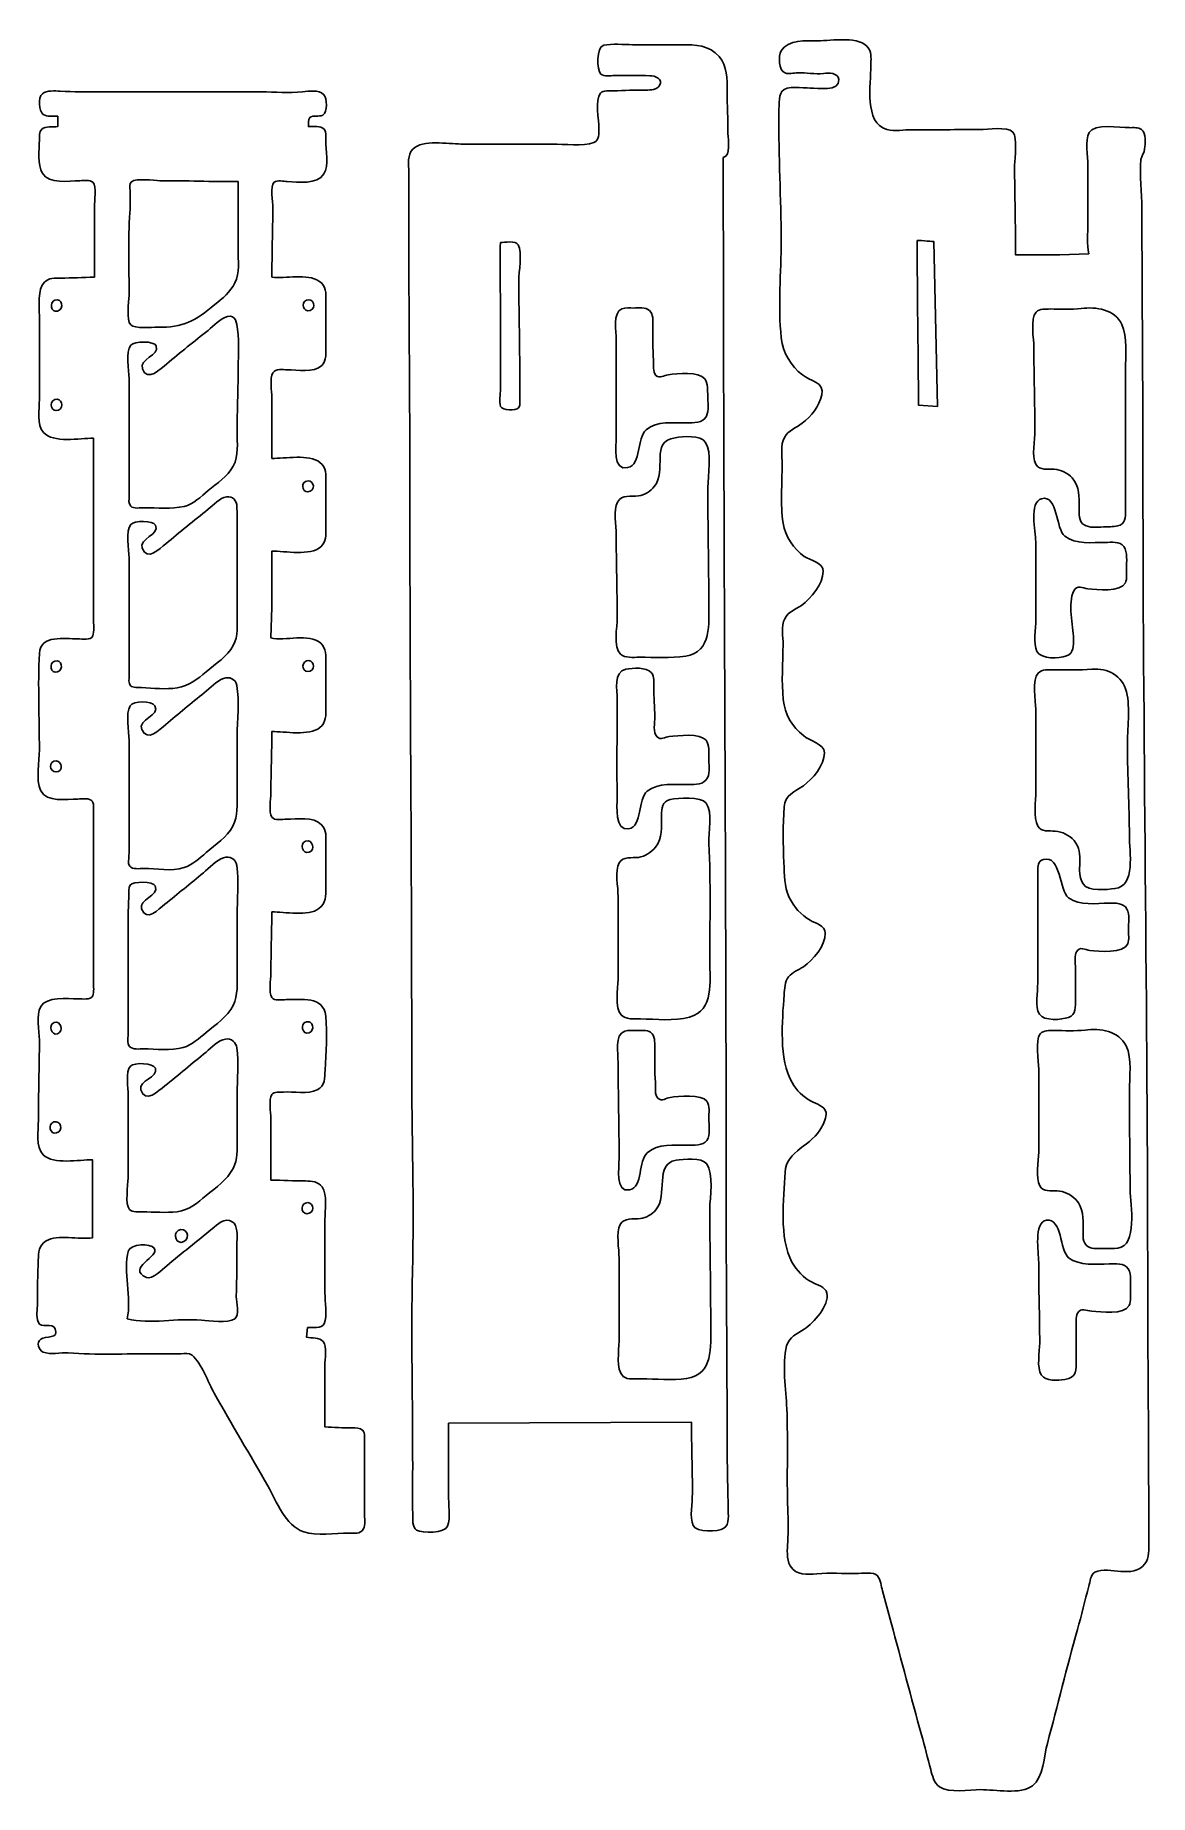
# Model space of a CAD drawing. Extents: x 11 to 418, y 8 to 652.
import ezdxf

# ---------------------------------------------------------------- set-up
doc = ezdxf.new("R2010")
doc.units = 0
doc.header["$MEASUREMENT"] = 0
doc.layers.add('LAYER_1', color=160, linetype='Continuous')

msp = doc.modelspace()

# ---------------------------------------------------------------- linework, layer by layer
at = {"layer": 'LAYER_1', "color": 7}
for points, knots in [([(396.17, 571.5), (396.17, 571.5), (385.59, 571.15), (385.59, 571.15), (385.59, 571.15), (369.36, 571.15), (369.36, 571.15), (369.36, 582.08), (369.01, 592.96), (369.01, 603.96), (369.01, 606.72), (370.24, 613.95), (368.36, 616.07), (366.42, 618.24), (358.95, 617.01), (356.31, 617.01), (348.07, 617.01), (339.78, 616.89), (331.55, 616.95), (328.44, 616.95), (325.44, 616.24), (322.32, 617.07), (313.85, 619.36), (316.44, 633.71), (316.44, 640.29), (316.44, 642.29), (316.79, 644.82), (315.68, 646.58), (312.74, 651.52), (301.92, 649.46), (297.04, 649.46), (292.86, 649.46), (286.1, 650.05), (283.69, 645.82), (282.57, 643.82), (282.57, 638.7), (285.04, 637.7), (286.4, 637.18), (288.16, 637.76), (289.63, 637.76), (292.81, 637.82), (295.92, 637.18), (299.16, 637.53), (300.98, 637.76), (304.45, 637.88), (304.68, 635.29), (305.15, 630.77), (296.86, 632.18), (294.22, 632.18), (291.57, 632.18), (285.69, 633.24), (283.87, 630.94), (282.63, 629.41), (282.87, 624.53), (282.81, 622.65), (282.63, 607.31), (283.63, 591.78), (283.63, 576.44), (283.63, 564.74), (282.4, 552.39), (283.69, 540.81), (284.22, 535.46), (287.16, 530.46), (291.39, 527.29), (294.1, 525.11), (299.68, 524.52), (298.51, 519.99), (297.45, 515.76), (294.75, 512.17), (291.34, 509.59), (289.16, 507.88), (286.22, 507), (284.81, 504.41), (283.28, 501.65), (283.99, 497.65), (283.99, 494.59), (283.99, 487.42), (283.28, 480.13), (284.34, 473.07), (285.1, 468.25), (288.1, 463.67), (292.1, 460.9), (294.16, 459.43), (299.16, 458.61), (299.04, 455.44), (298.86, 450.67), (294.63, 445.56), (291.04, 442.97), (288.87, 441.44), (286.16, 440.68), (284.93, 438.09), (283.57, 435.5), (284.34, 431.45), (284.34, 428.62), (284.28, 421.86), (283.69, 415.22), (284.4, 408.52), (284.87, 403.34), (287.69, 398.52), (291.75, 395.35), (293.92, 393.58), (299.39, 392.35), (299.45, 389.11), (299.45, 384.53), (295.16, 379.47), (291.75, 377), (288.75, 374.83), (284.93, 373.65), (284.69, 369.36), (284.28, 362.54), (284.34, 355.54), (284.63, 348.9), (284.87, 344.37), (284.63, 340.37), (286.57, 336.2), (288.22, 332.73), (290.92, 329.79), (294.22, 327.85), (296.22, 326.67), (299.68, 326.03), (299.74, 323.14), (299.92, 318.5), (295.22, 313.27), (291.75, 310.86), (289.92, 309.62), (287.75, 308.92), (286.34, 307.15), (284.93, 305.39), (284.87, 302.74), (284.69, 300.57), (284.05, 290.98), (282.69, 276.99), (287.63, 268.46), (289.22, 265.64), (291.75, 263.17), (294.57, 261.64), (296.39, 260.59), (299.63, 260.06), (300.04, 257.47), (300.33, 255.88), (299.21, 253.59), (298.51, 252.24), (295.1, 245.47), (285.4, 243.53), (285.04, 235.66), (284.57, 225.9), (282.81, 211.55), (287.57, 202.85), (289.28, 199.73), (291.81, 197.14), (294.92, 195.44), (296.69, 194.44), (299.86, 193.85), (300.33, 191.5), (301.33, 186.85), (295.45, 180.62), (292.1, 178.33), (289.51, 176.57), (286.46, 175.45), (285.63, 172.16), (283.87, 165.28), (285.4, 156.22), (285.69, 149.22), (286.22, 137), (285.63, 124.71), (286.04, 112.48), (286.22, 108.54), (286.22, 104.48), (286.04, 100.54), (285.93, 97.72), (285.46, 94.25), (286.98, 91.72), (289.1, 88.02), (293.1, 88.61), (296.69, 88.84), (301.45, 89.19), (306.33, 88.9), (311.15, 88.9), (313.03, 88.9), (317.62, 89.72), (318.91, 88.08), (319.97, 86.67), (320.26, 84.2), (320.67, 82.55), (320.67, 82.55), (323.85, 70.91), (323.85, 70.91), (327.55, 57.21), (331.2, 43.57), (334.96, 29.99), (336.14, 25.75), (337.2, 21.46), (338.31, 17.29), (338.96, 14.93), (339.37, 12.41), (341.49, 10.94), (345.08, 8.47), (352.37, 9.88), (356.66, 9.88), (361.77, 9.88), (371.36, 8), (375.59, 11.29), (379.41, 14.17), (379.82, 22.4), (381, 26.81), (384.76, 40.63), (388.11, 54.62), (392, 68.44), (393.52, 73.67), (394.64, 79.02), (396.17, 84.31), (396.58, 85.78), (396.76, 88.66), (398.35, 89.37), (403.99, 91.9), (411.99, 86.67), (416.69, 92.49), (418.45, 94.72), (418.04, 97.84), (418.04, 100.54), (418.04, 100.54), (418.04, 118.89), (418.04, 118.89), (418.04, 143.4), (417.69, 167.98), (417.69, 192.62), (417.69, 294.51), (415.92, 396.52), (415.92, 498.47), (415.92, 528.28), (415.57, 558.15), (415.57, 588.08), (415.57, 593.96), (414.57, 600.19), (415.22, 606.01), (415.4, 607.48), (416.45, 608.48), (416.57, 609.95), (416.75, 611.83), (417.22, 615.71), (415.45, 617.01), (414.22, 617.95), (412.4, 617.65), (410.99, 617.71), (407.63, 617.71), (398.05, 619.3), (396.23, 615.89), (394.64, 613.01), (395.82, 607.13), (395.82, 603.96), (395.82, 603.96), (395.82, 582.79), (395.82, 582.79), (395.82, 579.08), (395.29, 575.03), (396.17, 571.5)], [0, 0, 0, 0, 1, 1, 1, 2, 2, 2, 3, 3, 3, 4, 4, 4, 5, 5, 5, 6, 6, 6, 7, 7, 7, 8, 8, 8, 9, 9, 9, 10, 10, 10, 11, 11, 11, 12, 12, 12, 13, 13, 13, 14, 14, 14, 15, 15, 15, 16, 16, 16, 17, 17, 17, 18, 18, 18, 19, 19, 19, 20, 20, 20, 21, 21, 21, 22, 22, 22, 23, 23, 23, 24, 24, 24, 25, 25, 25, 26, 26, 26, 27, 27, 27, 28, 28, 28, 29, 29, 29, 30, 30, 30, 31, 31, 31, 32, 32, 32, 33, 33, 33, 34, 34, 34, 35, 35, 35, 36, 36, 36, 37, 37, 37, 38, 38, 38, 39, 39, 39, 40, 40, 40, 41, 41, 41, 42, 42, 42, 43, 43, 43, 44, 44, 44, 45, 45, 45, 46, 46, 46, 47, 47, 47, 48, 48, 48, 49, 49, 49, 50, 50, 50, 51, 51, 51, 52, 52, 52, 53, 53, 53, 54, 54, 54, 55, 55, 55, 56, 56, 56, 57, 57, 57, 58, 58, 58, 59, 59, 59, 60, 60, 60, 61, 61, 61, 62, 62, 62, 63, 63, 63, 64, 64, 64, 65, 65, 65, 66, 66, 66, 67, 67, 67, 68, 68, 68, 69, 69, 69, 70, 70, 70, 71, 71, 71, 72, 72, 72, 73, 73, 73, 74, 74, 74, 75, 75, 75, 76, 76, 76, 77, 77, 77, 78, 78, 78, 79, 79, 79, 80, 80, 80, 81, 81, 81, 82, 82, 82, 83, 83, 83, 84, 84, 84, 85, 85, 85, 85]), ([(161.92, 143.93), (161.92, 143.93), (250.82, 144.29), (250.82, 144.29), (250.88, 135.58), (251.18, 126.88), (251.18, 118.18), (251.18, 114.89), (250.12, 109.54), (251.41, 106.54), (252.53, 103.89), (260.64, 104.13), (262.7, 105.48), (264.88, 106.83), (264.23, 110.71), (264.23, 112.89), (264.17, 120.3), (263.88, 127.65), (263.88, 135.11), (263.88, 165.57), (263.52, 195.97), (263.52, 226.48), (263.52, 353.25), (262.47, 479.95), (262.47, 606.78), (265.35, 607.6), (264.23, 613.13), (264.17, 615.54), (264.17, 620.71), (263.88, 625.89), (263.88, 631.12), (263.88, 635.53), (264, 640.17), (260.94, 643.76), (257.35, 647.88), (252.24, 648.05), (247.3, 648.05), (247.3, 648.05), (229.31, 648.05), (229.31, 648.05), (226.01, 648.05), (221.84, 648.52), (218.72, 647.82), (216.14, 647.23), (215.96, 638.76), (217.72, 637.29), (218.9, 636.29), (221.19, 636.76), (222.6, 636.76), (226.9, 636.76), (231.3, 636.82), (235.66, 636.7), (237.36, 636.7), (240.65, 635.53), (239.18, 633.18), (238.12, 631.41), (236.01, 631.47), (234.24, 631.47), (230.19, 631.41), (226.19, 631.35), (222.25, 631.12), (220.78, 631.06), (218.55, 631.53), (217.55, 630.3), (215.55, 627.89), (216.96, 620.36), (216.96, 617.36), (216.9, 615.54), (217.19, 613.07), (215.14, 612.25), (211.37, 610.78), (204.14, 611.72), (200.02, 611.72), (200.02, 611.72), (166.51, 611.72), (166.51, 611.72), (161.81, 611.72), (152.46, 613.48), (148.93, 609.84), (146.81, 607.72), (147.46, 604.19), (147.46, 601.49), (147.46, 601.49), (147.46, 580.32), (147.46, 580.32), (147.46, 551.74), (147.81, 523.17), (147.81, 494.59), (147.81, 421.45), (148.52, 348.25), (148.52, 275.17), (148.52, 249.88), (149.46, 224.54), (148.81, 199.32), (148.28, 175.51), (148.87, 151.52), (148.87, 127.71), (148.87, 122), (148.75, 116.36), (148.87, 110.65), (148.93, 109.01), (148.64, 105.72), (150.28, 104.77), (152.4, 103.54), (160.63, 103.66), (161.63, 106.19), (162.87, 109.3), (161.92, 114.48), (161.92, 117.83), (161.92, 117.83), (161.92, 143.93), (161.92, 143.93)], [0, 0, 0, 0, 1, 1, 1, 2, 2, 2, 3, 3, 3, 4, 4, 4, 5, 5, 5, 6, 6, 6, 7, 7, 7, 8, 8, 8, 9, 9, 9, 10, 10, 10, 11, 11, 11, 12, 12, 12, 13, 13, 13, 14, 14, 14, 15, 15, 15, 16, 16, 16, 17, 17, 17, 18, 18, 18, 19, 19, 19, 20, 20, 20, 21, 21, 21, 22, 22, 22, 23, 23, 23, 24, 24, 24, 25, 25, 25, 26, 26, 26, 27, 27, 27, 28, 28, 28, 29, 29, 29, 30, 30, 30, 31, 31, 31, 32, 32, 32, 33, 33, 33, 34, 34, 34, 35, 35, 35, 36, 36, 36, 37, 37, 37, 37]), ([(19.05, 621.95), (19.05, 621.95), (19.05, 618.07), (19.05, 618.07), (17.46, 618.01), (14.4, 618.18), (13.23, 617.13), (12.17, 616.19), (12.35, 614.36), (12.35, 613.13), (12.29, 609.78), (11.58, 604.01), (13.41, 601.13), (15.99, 596.84), (22.93, 598.31), (27.16, 598.31), (28.46, 598.31), (30.87, 598.72), (31.87, 597.72), (33.4, 596.19), (32.46, 590.79), (32.46, 588.79), (32.46, 588.79), (32.46, 563.03), (32.46, 563.03), (28.28, 562.97), (24.22, 562.68), (20.11, 562.68), (17.93, 562.68), (15.82, 562.8), (14.17, 561.15), (11.64, 558.68), (12.35, 552.21), (12.35, 548.92), (12.35, 548.92), (12.35, 518.23), (12.35, 518.23), (12.35, 514.64), (11.23, 509.06), (13.82, 506.24), (17.46, 502.24), (27.1, 504.12), (32.1, 504.12), (32.1, 504.12), (32.1, 452.97), (32.1, 452.97), (32.1, 452.97), (32.1, 438.15), (32.1, 438.15), (32.1, 436.33), (32.57, 433.5), (31.87, 431.8), (31.1, 430.1), (27.93, 430.74), (26.46, 430.74), (21.7, 430.74), (12.7, 432.33), (12.35, 425.45), (11.76, 413.69), (12.35, 401.87), (12.35, 390.17), (12.35, 386.06), (11, 379.06), (12.76, 375.36), (15.05, 370.71), (22.22, 372.18), (26.46, 372.18), (27.87, 372.18), (30.81, 372.71), (31.69, 371.36), (32.51, 370.12), (32.1, 367.89), (32.1, 366.54), (32.1, 366.54), (32.1, 354.54), (32.1, 354.54), (32.1, 354.54), (32.1, 316.09), (32.1, 316.09), (32.1, 316.09), (32.1, 305.15), (32.1, 305.15), (32.1, 303.68), (32.46, 301.57), (31.87, 300.21), (31.1, 298.51), (27.93, 299.16), (26.46, 299.1), (22.7, 299.1), (14.93, 300.04), (12.88, 296.27), (11.05, 292.98), (12.35, 287.57), (12.35, 283.99), (12.35, 274.17), (11.99, 264.41), (11.99, 254.71), (11.99, 250.88), (10.82, 244.95), (13.76, 242.01), (17.46, 238.42), (26.93, 240.24), (31.75, 240.24), (31.75, 240.24), (31.75, 211.67), (31.75, 211.67), (26.99, 211.02), (18.87, 213.02), (14.82, 210.55), (12.05, 208.9), (12.05, 206.37), (11.94, 203.55), (11.7, 198.26), (11.64, 192.91), (11.64, 187.68), (11.64, 185.68), (11.11, 182.8), (11.88, 180.97), (12.99, 178.21), (17.05, 180.92), (18.11, 178.45), (19.76, 174.51), (14.4, 175.98), (12.88, 174.68), (11.23, 173.33), (11.88, 170.69), (13.76, 169.92), (16.35, 168.86), (20.11, 169.8), (22.87, 169.63), (33.28, 168.8), (43.86, 169.33), (54.33, 169.33), (54.33, 169.33), (64.21, 169.33), (64.21, 169.33), (65.44, 169.33), (67.15, 169.63), (68.2, 168.75), (71.73, 165.69), (74.02, 158.87), (76.32, 154.87), (82.79, 143.52), (89.37, 132.29), (95.84, 121), (99.13, 115.18), (102.19, 106.54), (109.01, 104.19), (113.71, 102.48), (120.53, 103.72), (125.59, 103.72), (127.35, 103.72), (129.82, 103.25), (130.82, 105.13), (131.7, 106.66), (131.23, 109.36), (131.23, 111.12), (131.23, 111.12), (131.23, 125.24), (131.23, 125.24), (131.23, 125.24), (131.23, 136.88), (131.23, 136.88), (131.23, 138.17), (131.59, 140.23), (130.65, 141.29), (129.7, 142.35), (127.94, 142.11), (126.65, 142.17), (123.3, 142.17), (120.06, 142.35), (116.77, 142.52), (116.77, 142.52), (116.77, 165.1), (116.77, 165.1), (116.77, 167.33), (117.59, 171.92), (116.12, 173.8), (114.83, 175.45), (111.89, 174.86), (110.07, 175.33), (110.07, 175.33), (110.42, 178.86), (110.42, 178.86), (112.07, 178.92), (115.65, 178.45), (116.48, 180.27), (117.77, 183.15), (116.77, 188.44), (116.77, 191.56), (116.77, 191.56), (116.77, 218.37), (116.77, 218.37), (116.77, 221.66), (117.83, 227.48), (115.77, 230.3), (114.3, 232.3), (111.95, 232.42), (109.71, 232.48), (105.42, 232.48), (101.19, 232.77), (97.01, 232.83), (97.01, 232.83), (97.01, 255.41), (97.01, 255.41), (97.01, 257.59), (96.13, 262.23), (97.37, 264.11), (98.19, 265.35), (100.31, 264.82), (101.6, 265), (105.13, 265.29), (110.71, 264.17), (113.89, 265.76), (117.06, 267.35), (116.59, 270.11), (116.83, 273.05), (117.24, 279.4), (117.65, 286.4), (117.06, 292.81), (116.36, 300.21), (107.95, 298.8), (102.66, 298.8), (101.19, 298.8), (98.25, 298.21), (97.37, 299.57), (96.13, 301.45), (97.01, 306.09), (97.01, 308.33), (97.01, 315.85), (97.31, 323.38), (97.37, 330.91), (101.95, 330.91), (110.83, 329.2), (114.59, 332.08), (117.18, 334.02), (117.12, 336.79), (117.12, 339.72), (117.12, 339.72), (117.12, 355.6), (117.12, 355.6), (117.12, 358.07), (117.47, 360.83), (115.53, 362.77), (112.48, 365.89), (106.6, 364.77), (102.66, 364.77), (101.25, 364.77), (98.25, 364.18), (97.37, 365.54), (96.19, 367.48), (96.95, 372.06), (97.01, 374.3), (97.01, 381.76), (97.37, 389.29), (97.37, 396.87), (102.07, 396.87), (111.01, 395.17), (114.95, 398.29), (117.3, 400.17), (117.12, 402.87), (117.12, 405.69), (117.12, 405.69), (117.12, 421.92), (117.12, 421.92), (117.12, 424.45), (117.36, 427.27), (115.24, 429.15), (110.95, 432.98), (102.19, 429.8), (97.01, 431.09), (97.01, 431.09), (97.37, 442.38), (97.37, 442.38), (97.37, 442.38), (97.37, 462.84), (97.37, 462.84), (102.07, 462.84), (111.54, 461.02), (115.24, 464.37), (117.3, 466.2), (117.12, 468.78), (117.12, 471.31), (117.12, 471.31), (117.12, 487.89), (117.12, 487.89), (117.12, 490.65), (117.42, 493.36), (114.95, 495.3), (110.95, 498.36), (102.13, 496.71), (97.37, 496.71), (97.37, 496.71), (97.37, 518.94), (97.37, 518.94), (97.37, 521.35), (96.48, 525.87), (97.78, 528.05), (98.72, 529.64), (101.36, 529.17), (103.01, 529.17), (106.6, 529.17), (112.77, 527.93), (115.59, 530.7), (117.53, 532.64), (117.12, 535.46), (117.12, 537.99), (117.12, 537.99), (117.12, 554.21), (117.12, 554.21), (117.12, 557.15), (117.42, 559.8), (114.59, 561.62), (110.48, 564.44), (102.19, 562.39), (97.37, 563.03), (97.37, 571.44), (97.72, 579.97), (97.72, 588.43), (97.72, 590.43), (96.72, 596.25), (98.25, 597.72), (99.31, 598.72), (101.72, 598.02), (103.01, 597.96), (106.95, 597.78), (113.95, 596.78), (116.36, 600.78), (118.3, 603.9), (117.12, 609.54), (117.12, 613.13), (117.12, 614.3), (117.42, 616.19), (116.53, 617.13), (115.24, 618.48), (112.42, 618.07), (110.77, 618.07), (110.77, 619.07), (110.54, 620.54), (111.3, 621.36), (112.48, 622.54), (114.59, 621.48), (116, 622.3), (117.77, 623.3), (117.65, 628.53), (116.3, 629.88), (114.48, 631.65), (110.89, 631.06), (108.6, 630.83), (103.66, 630.3), (98.42, 630.77), (93.49, 630.77), (93.49, 630.77), (34.57, 630.77), (34.57, 630.77), (29.69, 630.77), (24.81, 630.77), (19.99, 631.06), (18.05, 631.12), (15.05, 631.41), (13.46, 630.12), (11.82, 628.77), (12.05, 623.77), (13.76, 622.54), (15.17, 621.54), (17.4, 621.95), (19.05, 621.95)], [0, 0, 0, 0, 1, 1, 1, 2, 2, 2, 3, 3, 3, 4, 4, 4, 5, 5, 5, 6, 6, 6, 7, 7, 7, 8, 8, 8, 9, 9, 9, 10, 10, 10, 11, 11, 11, 12, 12, 12, 13, 13, 13, 14, 14, 14, 15, 15, 15, 16, 16, 16, 17, 17, 17, 18, 18, 18, 19, 19, 19, 20, 20, 20, 21, 21, 21, 22, 22, 22, 23, 23, 23, 24, 24, 24, 25, 25, 25, 26, 26, 26, 27, 27, 27, 28, 28, 28, 29, 29, 29, 30, 30, 30, 31, 31, 31, 32, 32, 32, 33, 33, 33, 34, 34, 34, 35, 35, 35, 36, 36, 36, 37, 37, 37, 38, 38, 38, 39, 39, 39, 40, 40, 40, 41, 41, 41, 42, 42, 42, 43, 43, 43, 44, 44, 44, 45, 45, 45, 46, 46, 46, 47, 47, 47, 48, 48, 48, 49, 49, 49, 50, 50, 50, 51, 51, 51, 52, 52, 52, 53, 53, 53, 54, 54, 54, 55, 55, 55, 56, 56, 56, 57, 57, 57, 58, 58, 58, 59, 59, 59, 60, 60, 60, 61, 61, 61, 62, 62, 62, 63, 63, 63, 64, 64, 64, 65, 65, 65, 66, 66, 66, 67, 67, 67, 68, 68, 68, 69, 69, 69, 70, 70, 70, 71, 71, 71, 72, 72, 72, 73, 73, 73, 74, 74, 74, 75, 75, 75, 76, 76, 76, 77, 77, 77, 78, 78, 78, 79, 79, 79, 80, 80, 80, 81, 81, 81, 82, 82, 82, 83, 83, 83, 84, 84, 84, 85, 85, 85, 86, 86, 86, 87, 87, 87, 88, 88, 88, 89, 89, 89, 90, 90, 90, 91, 91, 91, 92, 92, 92, 93, 93, 93, 94, 94, 94, 95, 95, 95, 96, 96, 96, 97, 97, 97, 98, 98, 98, 99, 99, 99, 100, 100, 100, 101, 101, 101, 102, 102, 102, 103, 103, 103, 104, 104, 104, 105, 105, 105, 106, 106, 106, 107, 107, 107, 108, 108, 108, 109, 109, 109, 110, 110, 110, 111, 111, 111, 112, 112, 112, 113, 113, 113, 114, 114, 114, 115, 115, 115, 116, 116, 116, 117, 117, 117, 118, 118, 118, 119, 119, 119, 120, 120, 120, 121, 121, 121, 122, 122, 122, 122]), ([(85.02, 597.96), (75.49, 597.96), (65.97, 598.31), (56.44, 598.31), (54.09, 598.31), (47.92, 599.37), (46.04, 597.9), (45.21, 597.25), (45.51, 595.67), (45.51, 594.78), (45.45, 592.08), (45.63, 589.32), (45.45, 586.67), (44.74, 576.56), (45.16, 566.38), (45.16, 556.33), (45.16, 553.92), (43.98, 547.39), (45.74, 545.63), (47.27, 544.1), (53.45, 544.75), (55.56, 544.69), (64.85, 544.57), (69.38, 547.04), (76.55, 552.98), (79.32, 555.33), (82.2, 557.57), (83.84, 560.92), (85.67, 564.62), (85.02, 569.21), (85.02, 573.26), (85.02, 573.26), (85.02, 597.96), (85.02, 597.96)], [0, 0, 0, 0, 1, 1, 1, 2, 2, 2, 3, 3, 3, 4, 4, 4, 5, 5, 5, 6, 6, 6, 7, 7, 7, 8, 8, 8, 9, 9, 9, 10, 10, 10, 11, 11, 11, 11]), ([(180.97, 575.73), (180.62, 567.8), (180.97, 559.98), (180.97, 552.1), (180.97, 552.1), (180.97, 535.87), (180.97, 535.87), (180.97, 535.87), (180.97, 522.11), (180.97, 522.11), (180.97, 520.17), (180.5, 517.64), (181.03, 515.76), (181.56, 514.17), (186.68, 514.11), (187.62, 515.29), (188.38, 516.17), (188.03, 518.17), (188.03, 519.29), (188.03, 519.29), (188.03, 529.17), (188.03, 529.17), (188.03, 539.99), (187.68, 550.75), (187.68, 561.62), (187.68, 565.03), (188.97, 571.79), (187.44, 574.91), (186.68, 576.44), (182.39, 575.73), (180.97, 575.73)], [0, 0, 0, 0, 1, 1, 1, 2, 2, 2, 3, 3, 3, 4, 4, 4, 5, 5, 5, 6, 6, 6, 7, 7, 7, 8, 8, 8, 9, 9, 9, 10, 10, 10, 10]), ([(333.37, 576.44), (333.37, 562.21), (333.9, 516.17), (333.9, 516.17), (333.9, 516.17), (340.78, 515.76), (340.78, 515.76), (340.78, 515.76), (339.49, 576.03), (339.49, 576.03), (339.49, 576.03), (334.96, 576.44), (333.37, 576.44)], [0, 0, 0, 0, 1, 1, 1, 2, 2, 2, 3, 3, 3, 4, 4, 4, 4]), ([(18.05, 554.63), (15.93, 553.8), (16.58, 549.92), (18.99, 550.63), (21.64, 551.39), (20.64, 555.62), (18.05, 554.63)], [0, 0, 0, 0, 1, 1, 1, 2, 2, 2, 2]), ([(110.07, 554.63), (107.66, 553.68), (108.95, 549.98), (111.42, 550.86), (113.89, 551.74), (112.54, 555.57), (110.07, 554.63)], [0, 0, 0, 0, 1, 1, 1, 2, 2, 2, 2]), ([(81.14, 548.63), (78.55, 547.98), (76.08, 545.22), (74.08, 543.57), (68.97, 539.57), (63.91, 535.46), (58.91, 531.34), (56.68, 529.52), (51.86, 524.46), (50.04, 529.52), (48.62, 533.22), (56.5, 534.22), (55.09, 537.87), (54.33, 539.81), (46.98, 539.63), (45.8, 538.16), (43.86, 535.69), (45.16, 528.99), (45.16, 525.99), (45.16, 525.99), (45.16, 492.48), (45.16, 492.48), (45.16, 492.48), (45.16, 482.95), (45.16, 482.95), (45.16, 481.84), (44.86, 480.19), (45.74, 479.31), (46.8, 478.19), (49.39, 478.72), (50.8, 478.72), (55.5, 478.72), (60.62, 478.13), (65.26, 479.19), (68.67, 479.95), (71.44, 482.78), (74.08, 484.95), (77.26, 487.6), (81.26, 490.07), (83.26, 493.89), (85.25, 497.77), (84.67, 502.3), (84.67, 506.59), (84.67, 513.64), (85.02, 520.64), (85.02, 527.76), (85.02, 533.05), (85.49, 538.69), (84.78, 543.98), (84.49, 546.1), (84.31, 549.45), (81.14, 548.63)], [0, 0, 0, 0, 1, 1, 1, 2, 2, 2, 3, 3, 3, 4, 4, 4, 5, 5, 5, 6, 6, 6, 7, 7, 7, 8, 8, 8, 9, 9, 9, 10, 10, 10, 11, 11, 11, 12, 12, 12, 13, 13, 13, 14, 14, 14, 15, 15, 15, 16, 16, 16, 17, 17, 17, 17]), ([(225.42, 551.45), (221.9, 550.1), (223.31, 543.1), (223.31, 540.1), (223.31, 540.1), (223.31, 504.47), (223.31, 504.47), (223.31, 501.47), (221.9, 492.07), (227.48, 493.36), (232.6, 494.54), (230.72, 504.18), (234.24, 507.18), (238.18, 510.53), (244.3, 509.7), (249.06, 509.76), (251.59, 509.76), (254.94, 509.59), (256.29, 512.23), (257.35, 514.23), (256.82, 517.35), (256.76, 519.64), (256.76, 521.46), (256.82, 524.29), (255.7, 525.87), (253.71, 528.58), (245.42, 527.7), (242.36, 527.34), (240.77, 527.11), (239.24, 525.82), (237.83, 527.11), (236.54, 528.4), (237.07, 530.99), (236.95, 532.69), (236.65, 536.93), (236.71, 541.1), (236.71, 545.39), (236.71, 547.22), (236.95, 549.45), (235.48, 550.8), (234.01, 552.16), (231.48, 551.74), (229.66, 551.74), (228.31, 551.74), (226.66, 551.92), (225.42, 551.45)], [0, 0, 0, 0, 1, 1, 1, 2, 2, 2, 3, 3, 3, 4, 4, 4, 5, 5, 5, 6, 6, 6, 7, 7, 7, 8, 8, 8, 9, 9, 9, 10, 10, 10, 11, 11, 11, 12, 12, 12, 13, 13, 13, 14, 14, 14, 15, 15, 15, 15]), ([(393.35, 551.57), (389.64, 551.1), (385.76, 551.39), (382.06, 551.39), (380.35, 551.33), (378.18, 551.57), (376.88, 550.22), (374.65, 547.86), (376.06, 540.34), (376.06, 537.28), (376.06, 527.11), (376.41, 517.05), (376.41, 506.94), (376.41, 503.65), (375.18, 497.48), (376.83, 494.59), (378.12, 492.24), (381.24, 492.95), (383.47, 492.77), (385.94, 492.6), (388.41, 491.48), (390.05, 489.6), (392.82, 486.42), (392.64, 482.66), (392.64, 478.72), (392.64, 476.54), (392.35, 473.78), (394.46, 472.43), (396.4, 471.25), (399.23, 471.6), (401.46, 471.66), (403.17, 471.66), (404.99, 471.72), (406.69, 472.08), (409.57, 472.66), (409.52, 475.25), (409.57, 477.66), (409.57, 477.66), (409.57, 494.24), (409.57, 494.24), (409.57, 494.24), (409.57, 529.17), (409.57, 529.17), (409.57, 533.99), (410.34, 541.28), (408.22, 545.75), (405.58, 551.27), (398.87, 552.27), (393.35, 551.57)], [0, 0, 0, 0, 1, 1, 1, 2, 2, 2, 3, 3, 3, 4, 4, 4, 5, 5, 5, 6, 6, 6, 7, 7, 7, 8, 8, 8, 9, 9, 9, 10, 10, 10, 11, 11, 11, 12, 12, 12, 13, 13, 13, 14, 14, 14, 15, 15, 15, 16, 16, 16, 16]), ([(17.99, 518.23), (15.52, 517.29), (16.82, 513.29), (19.34, 514.41), (21.64, 515.47), (20.4, 519.17), (17.99, 518.23)], [0, 0, 0, 0, 1, 1, 1, 2, 2, 2, 2]), ([(244.83, 504.3), (235.54, 503.06), (242.06, 492.24), (237.24, 486.48), (235.83, 484.72), (233.66, 483.25), (231.42, 483.01), (228.78, 482.66), (225.37, 483.6), (223.78, 480.78), (222.19, 477.84), (223.31, 472.13), (223.31, 468.84), (223.31, 458.67), (223.66, 448.56), (223.66, 438.5), (223.66, 435.15), (222.25, 427.74), (224.84, 425.21), (226.6, 423.57), (229.54, 424.04), (231.77, 424.04), (237.36, 424.04), (243.12, 423.63), (248.71, 424.45), (258.35, 425.92), (257.17, 436.56), (257.17, 443.79), (257.17, 457.91), (256.82, 472.02), (256.82, 486.13), (256.82, 490.36), (258.41, 499), (256, 502.59), (254.06, 505.47), (247.77, 504.71), (244.83, 504.3)], [0, 0, 0, 0, 1, 1, 1, 2, 2, 2, 3, 3, 3, 4, 4, 4, 5, 5, 5, 6, 6, 6, 7, 7, 7, 8, 8, 8, 9, 9, 9, 10, 10, 10, 11, 11, 11, 12, 12, 12, 12]), ([(109.71, 488.3), (107.54, 487.36), (109.01, 483.48), (111.42, 484.72), (113.83, 485.95), (112.18, 489.36), (109.71, 488.3)], [0, 0, 0, 0, 1, 1, 1, 2, 2, 2, 2]), ([(80.79, 482.72), (78.26, 482.31), (75.96, 479.6), (74.08, 478.13), (68.79, 474.02), (63.74, 469.72), (58.56, 465.55), (56.27, 463.73), (51.92, 458.96), (49.98, 463.9), (48.57, 467.55), (56.56, 468.72), (54.86, 472.31), (53.97, 474.13), (46.92, 474.07), (45.8, 472.6), (43.86, 470.19), (45.16, 463.31), (45.16, 460.37), (45.16, 460.37), (45.16, 426.86), (45.16, 426.86), (45.16, 426.86), (45.16, 417.34), (45.16, 417.34), (45.16, 416.22), (44.86, 414.51), (45.68, 413.63), (46.63, 412.69), (48.51, 413.1), (49.74, 412.99), (53.86, 412.63), (58.62, 412.22), (62.79, 412.81), (66.97, 413.46), (70.2, 416.1), (73.38, 418.75), (76.73, 421.57), (81.14, 424.27), (83.26, 428.27), (85.14, 431.86), (84.67, 435.97), (84.67, 439.91), (84.67, 439.91), (84.67, 460.73), (84.67, 460.73), (84.67, 466.78), (84.84, 472.96), (84.61, 479.07), (84.55, 481.19), (83.14, 483.07), (80.79, 482.72)], [0, 0, 0, 0, 1, 1, 1, 2, 2, 2, 3, 3, 3, 4, 4, 4, 5, 5, 5, 6, 6, 6, 7, 7, 7, 8, 8, 8, 9, 9, 9, 10, 10, 10, 11, 11, 11, 12, 12, 12, 13, 13, 13, 14, 14, 14, 15, 15, 15, 16, 16, 16, 17, 17, 17, 17]), ([(378.88, 482.01), (374.24, 480.84), (376.65, 469.84), (376.71, 466.37), (376.94, 456.85), (376.77, 447.26), (376.77, 437.8), (376.77, 434.62), (375.65, 428.92), (377.18, 426.16), (378.94, 423.1), (385.17, 423.63), (388, 424.51), (390.7, 425.33), (390.52, 428.45), (390.52, 430.74), (390.47, 435.62), (388.35, 443.79), (390.64, 448.32), (391.82, 450.67), (393.88, 449.26), (395.82, 449.09), (398.93, 448.79), (407.99, 447.73), (409.52, 451.2), (410.22, 452.73), (409.93, 454.85), (409.93, 456.49), (409.93, 458.85), (410.4, 462.49), (408.93, 464.49), (407.46, 466.49), (404.34, 466.02), (402.17, 466.02), (397.4, 466.02), (391.41, 465.2), (387.35, 468.31), (384.06, 470.9), (384.88, 483.6), (378.88, 482.01)], [0, 0, 0, 0, 1, 1, 1, 2, 2, 2, 3, 3, 3, 4, 4, 4, 5, 5, 5, 6, 6, 6, 7, 7, 7, 8, 8, 8, 9, 9, 9, 10, 10, 10, 11, 11, 11, 12, 12, 12, 13, 13, 13, 13]), ([(17.99, 422.63), (15.7, 421.98), (16.46, 417.75), (18.99, 418.63), (21.46, 419.51), (20.46, 423.39), (17.99, 422.63)], [0, 0, 0, 0, 1, 1, 1, 2, 2, 2, 2]), ([(110.07, 422.69), (107.6, 421.8), (108.89, 417.98), (111.42, 418.92), (113.77, 419.81), (112.42, 423.51), (110.07, 422.69)], [0, 0, 0, 0, 1, 1, 1, 2, 2, 2, 2]), ([(226.84, 419.63), (222.13, 418.63), (223.66, 412.1), (223.66, 408.52), (223.66, 396.64), (223.48, 384.7), (223.66, 372.89), (223.66, 369.59), (222.66, 360.42), (227.84, 361.3), (233.07, 362.19), (231.07, 372.18), (234.66, 375), (238.65, 378.24), (244.95, 377.41), (249.77, 377.47), (252.24, 377.47), (255.35, 377.3), (256.7, 379.94), (257.7, 381.94), (257.17, 385.12), (257.17, 387.35), (257.17, 389.29), (257.41, 391.94), (256.18, 393.64), (254.24, 396.35), (245.71, 395.35), (242.71, 395.05), (241.24, 394.88), (239.54, 393.64), (238.24, 394.88), (236.65, 396.4), (237.42, 400.17), (237.42, 402.17), (237.36, 405.81), (237.07, 409.4), (237.07, 413.1), (237.07, 414.81), (237.36, 416.92), (236.18, 418.34), (234.36, 420.51), (229.36, 420.16), (226.84, 419.63)], [0, 0, 0, 0, 1, 1, 1, 2, 2, 2, 3, 3, 3, 4, 4, 4, 5, 5, 5, 6, 6, 6, 7, 7, 7, 8, 8, 8, 9, 9, 9, 10, 10, 10, 11, 11, 11, 12, 12, 12, 13, 13, 13, 14, 14, 14, 14]), ([(397.23, 419.63), (392.64, 419.22), (388, 419.45), (383.47, 419.45), (381.53, 419.45), (379.06, 419.81), (377.59, 418.22), (375.36, 415.87), (376.71, 408.05), (376.77, 404.99), (376.83, 394.93), (376.77, 385), (376.77, 375), (376.77, 371.53), (375.83, 365.36), (377.53, 362.3), (378.77, 360.01), (381.65, 360.66), (383.82, 360.42), (386.53, 360.19), (388.94, 359.01), (390.76, 356.95), (394.99, 352.25), (391, 345.72), (394.05, 341.14), (395.93, 338.25), (402.64, 339.08), (405.69, 339.43), (413.4, 340.2), (410.99, 352.95), (410.99, 358.77), (410.99, 369.65), (410.28, 380.65), (410.28, 391.58), (410.22, 397.76), (411.4, 405.28), (409.93, 411.34), (408.46, 417.34), (403.11, 420.1), (397.23, 419.63)], [0, 0, 0, 0, 1, 1, 1, 2, 2, 2, 3, 3, 3, 4, 4, 4, 5, 5, 5, 6, 6, 6, 7, 7, 7, 8, 8, 8, 9, 9, 9, 10, 10, 10, 11, 11, 11, 12, 12, 12, 13, 13, 13, 13]), ([(79.73, 416.28), (77.14, 415.28), (74.79, 412.75), (72.67, 411.05), (67.91, 407.22), (63.21, 403.34), (58.56, 399.46), (56.21, 397.52), (51.98, 392.82), (49.8, 397.58), (48.1, 401.28), (56.8, 402.64), (54.62, 406.28), (53.5, 408.16), (46.63, 408.1), (45.51, 406.28), (43.86, 403.58), (45.16, 396.82), (45.16, 393.7), (45.16, 393.7), (45.16, 361.24), (45.16, 361.24), (45.16, 357.95), (45.21, 354.6), (45.1, 351.37), (45.1, 350.19), (44.57, 348.6), (45.39, 347.6), (46.45, 346.31), (48.92, 346.78), (50.45, 346.78), (55.09, 346.78), (60.74, 345.6), (65.26, 347.07), (68.32, 348.07), (70.91, 350.54), (73.38, 352.6), (76.79, 355.48), (81.02, 358.19), (83.14, 362.3), (85.02, 366.01), (84.67, 370.18), (84.67, 374.3), (84.67, 374.3), (84.67, 395.11), (84.67, 395.11), (84.67, 401.05), (85.61, 407.93), (84.55, 413.75), (84.14, 416.04), (81.79, 417.1), (79.73, 416.28)], [0, 0, 0, 0, 1, 1, 1, 2, 2, 2, 3, 3, 3, 4, 4, 4, 5, 5, 5, 6, 6, 6, 7, 7, 7, 8, 8, 8, 9, 9, 9, 10, 10, 10, 11, 11, 11, 12, 12, 12, 13, 13, 13, 14, 14, 14, 15, 15, 15, 16, 16, 16, 17, 17, 17, 17]), ([(17.64, 386), (15.11, 385), (16.82, 381.18), (19.29, 382.29), (21.52, 383.29), (19.93, 386.88), (17.64, 386)], [0, 0, 0, 0, 1, 1, 1, 2, 2, 2, 2]), ([(243.06, 371.95), (240.12, 371.24), (239.89, 368.71), (239.89, 366.18), (239.83, 362.07), (240.42, 357.89), (237.65, 354.54), (236.01, 352.54), (233.95, 351.19), (231.42, 350.84), (229.13, 350.54), (225.66, 351.31), (224.37, 348.84), (222.78, 345.96), (224.01, 339.78), (224.01, 336.55), (224.01, 336.55), (224.01, 306.21), (224.01, 306.21), (224.01, 302.86), (222.66, 295.8), (225.13, 293.22), (226.78, 291.51), (229.89, 291.75), (232.13, 291.75), (237.83, 291.69), (244.47, 290.87), (250.12, 292.39), (259.23, 294.86), (257.53, 305.68), (257.53, 312.91), (257.53, 327.2), (257.94, 341.67), (257.17, 355.95), (257, 359.83), (258.7, 367.42), (256.18, 370.65), (254.24, 373.24), (245.95, 372.65), (243.06, 371.95)], [0, 0, 0, 0, 1, 1, 1, 2, 2, 2, 3, 3, 3, 4, 4, 4, 5, 5, 5, 6, 6, 6, 7, 7, 7, 8, 8, 8, 9, 9, 9, 10, 10, 10, 11, 11, 11, 12, 12, 12, 13, 13, 13, 13]), ([(109.71, 356.72), (107.3, 355.84), (108.54, 351.9), (111.07, 352.72), (113.48, 353.54), (112.24, 357.6), (109.71, 356.72)], [0, 0, 0, 0, 1, 1, 1, 2, 2, 2, 2]), ([(79.73, 350.72), (77.02, 349.78), (74.44, 346.96), (72.32, 345.13), (67.62, 341.25), (62.91, 337.49), (58.21, 333.67), (56.03, 332.02), (51.51, 326.97), (49.74, 331.96), (48.51, 335.49), (56.21, 336.73), (54.74, 340.37), (54.03, 342.14), (46.51, 342.14), (45.51, 340.67), (44.8, 339.67), (45.16, 338.02), (45.1, 336.9), (44.98, 333.9), (44.8, 331.02), (44.8, 328.08), (44.8, 328.08), (44.8, 295.27), (44.8, 295.27), (44.8, 295.27), (44.8, 285.75), (44.8, 285.75), (44.8, 284.52), (44.45, 282.63), (45.33, 281.69), (46.51, 280.4), (48.92, 280.81), (50.45, 280.81), (54.97, 280.81), (60.44, 279.99), (64.91, 281.28), (68.26, 282.28), (70.67, 284.63), (73.38, 286.81), (76.85, 289.69), (81.08, 292.45), (83.2, 296.69), (85.08, 300.51), (84.67, 304.86), (84.67, 309.03), (84.67, 309.03), (84.67, 329.49), (84.67, 329.49), (84.67, 335.43), (85.37, 341.9), (84.55, 347.84), (84.25, 350.19), (81.96, 351.54), (79.73, 350.72)], [0, 0, 0, 0, 1, 1, 1, 2, 2, 2, 3, 3, 3, 4, 4, 4, 5, 5, 5, 6, 6, 6, 7, 7, 7, 8, 8, 8, 9, 9, 9, 10, 10, 10, 11, 11, 11, 12, 12, 12, 13, 13, 13, 14, 14, 14, 15, 15, 15, 16, 16, 16, 17, 17, 17, 18, 18, 18, 18]), ([(379.59, 350.07), (377.41, 349.49), (377.47, 347.55), (377.47, 345.72), (377.47, 345.72), (377.47, 334.43), (377.47, 334.43), (377.47, 334.43), (377.47, 304.8), (377.47, 304.8), (377.47, 301.86), (376.35, 295.98), (378.06, 293.51), (379.88, 290.87), (386.06, 291.39), (388.7, 292.28), (391.58, 293.16), (391.23, 296.39), (391.23, 298.8), (391.23, 298.8), (391.23, 311.15), (391.23, 311.15), (391.23, 312.68), (390.82, 314.97), (391.64, 316.32), (392.82, 318.44), (394.76, 316.97), (396.52, 316.79), (399.7, 316.44), (408.99, 315.5), (410.4, 319.26), (410.99, 320.79), (410.63, 322.91), (410.63, 324.56), (410.63, 326.73), (411.16, 329.91), (410.1, 331.9), (408.81, 334.32), (405.87, 334.08), (403.58, 334.08), (398.82, 334.08), (392.82, 333.02), (388.76, 336.02), (385.23, 338.67), (386, 351.84), (379.59, 350.07)], [0, 0, 0, 0, 1, 1, 1, 2, 2, 2, 3, 3, 3, 4, 4, 4, 5, 5, 5, 6, 6, 6, 7, 7, 7, 8, 8, 8, 9, 9, 9, 10, 10, 10, 11, 11, 11, 12, 12, 12, 13, 13, 13, 14, 14, 14, 15, 15, 15, 15]), ([(17.7, 290.4), (15.64, 289.57), (16.58, 285.46), (18.99, 286.34), (21.4, 287.22), (20.17, 291.34), (17.7, 290.4)], [0, 0, 0, 0, 1, 1, 1, 2, 2, 2, 2]), ([(110.07, 290.69), (107.42, 289.98), (108.42, 285.75), (111.07, 286.69), (113.24, 287.51), (112.48, 291.34), (110.07, 290.69)], [0, 0, 0, 0, 1, 1, 1, 2, 2, 2, 2]), ([(80.43, 284.4), (77.79, 284.05), (75.32, 281.22), (73.38, 279.64), (68.26, 275.58), (63.32, 271.29), (58.21, 267.23), (55.92, 265.47), (50.98, 260.53), (49.51, 265.88), (48.51, 269.29), (55.86, 270.23), (54.8, 273.7), (54.09, 275.75), (47.04, 275.87), (45.68, 274.52), (43.8, 272.7), (44.8, 266.29), (44.8, 263.88), (44.8, 263.88), (44.8, 233.54), (44.8, 233.54), (44.8, 231.01), (43.57, 223.9), (45.33, 222.07), (46.39, 220.96), (48.68, 221.19), (50.09, 221.19), (54.21, 221.13), (58.62, 220.78), (62.79, 221.25), (67.15, 221.72), (70.14, 224.48), (73.38, 227.19), (76.91, 230.19), (81.02, 232.83), (83.2, 237.07), (84.9, 240.36), (84.67, 244), (84.67, 247.65), (84.67, 247.65), (84.67, 264.23), (84.67, 264.23), (84.67, 269.7), (85.31, 275.7), (84.55, 281.16), (84.31, 283.22), (82.55, 284.69), (80.43, 284.4)], [0, 0, 0, 0, 1, 1, 1, 2, 2, 2, 3, 3, 3, 4, 4, 4, 5, 5, 5, 6, 6, 6, 7, 7, 7, 8, 8, 8, 9, 9, 9, 10, 10, 10, 11, 11, 11, 12, 12, 12, 13, 13, 13, 14, 14, 14, 15, 15, 15, 16, 16, 16, 16]), ([(226.48, 287.28), (222.54, 285.99), (224.01, 279.05), (224.01, 275.87), (224.01, 264.05), (224.37, 252.35), (224.37, 240.59), (224.37, 237.65), (222.84, 228.07), (228.19, 229.19), (233.13, 230.19), (231.3, 239.95), (234.66, 242.83), (238.54, 246.24), (244.65, 245.47), (249.41, 245.53), (251.47, 245.53), (255.18, 245.36), (256.47, 247.3), (257.82, 249.3), (257.17, 253.06), (257.17, 255.41), (257.17, 257.23), (257.65, 260.06), (256.47, 261.64), (254.59, 264.35), (245.95, 263.52), (243.06, 263.05), (241.54, 262.82), (240.01, 261.47), (238.6, 262.7), (237.18, 263.94), (237.77, 266.76), (237.65, 268.46), (237.24, 272.76), (237.42, 277.17), (237.42, 281.52), (237.36, 283.28), (237.54, 285.63), (235.89, 286.87), (234.54, 287.87), (232.3, 287.51), (230.72, 287.51), (229.31, 287.51), (227.78, 287.69), (226.48, 287.28)], [0, 0, 0, 0, 1, 1, 1, 2, 2, 2, 3, 3, 3, 4, 4, 4, 5, 5, 5, 6, 6, 6, 7, 7, 7, 8, 8, 8, 9, 9, 9, 10, 10, 10, 11, 11, 11, 12, 12, 12, 13, 13, 13, 14, 14, 14, 15, 15, 15, 15]), ([(394.76, 287.69), (391.05, 287.22), (387.17, 287.51), (383.47, 287.51), (381.82, 287.45), (379.53, 287.69), (378.35, 286.28), (376.41, 283.99), (377.82, 276.28), (377.82, 273.4), (377.82, 273.4), (377.82, 243.06), (377.82, 243.06), (377.82, 239.77), (376.59, 233.6), (378.18, 230.72), (379.41, 228.36), (382.35, 229.07), (384.53, 228.89), (387.06, 228.72), (389.64, 227.6), (391.41, 225.66), (394.23, 222.6), (394.05, 218.72), (394.05, 214.84), (394.05, 212.67), (393.7, 209.84), (395.82, 208.49), (397.52, 207.43), (399.87, 207.79), (401.81, 207.79), (403.4, 207.79), (405.11, 207.67), (406.75, 207.9), (414.1, 208.96), (411.4, 223.66), (411.28, 229.31), (411.16, 241.24), (410.99, 253.24), (410.99, 265.29), (410.99, 270.23), (412.04, 277.28), (409.81, 281.87), (407.11, 287.4), (400.29, 288.4), (394.76, 287.69)], [0, 0, 0, 0, 1, 1, 1, 2, 2, 2, 3, 3, 3, 4, 4, 4, 5, 5, 5, 6, 6, 6, 7, 7, 7, 8, 8, 8, 9, 9, 9, 10, 10, 10, 11, 11, 11, 12, 12, 12, 13, 13, 13, 14, 14, 14, 15, 15, 15, 15]), ([(17.64, 254.06), (15.23, 253.24), (16.23, 249.35), (18.64, 250.06), (21.23, 250.77), (20.23, 254.94), (17.64, 254.06)], [0, 0, 0, 0, 1, 1, 1, 2, 2, 2, 2]), ([(245.18, 240.07), (237.18, 238.95), (242.36, 227.13), (237.83, 221.96), (236.48, 220.31), (234.24, 218.96), (232.13, 218.72), (229.66, 218.49), (226.13, 219.19), (224.78, 216.55), (223.19, 213.61), (224.37, 207.55), (224.37, 204.26), (224.37, 204.26), (224.37, 173.92), (224.37, 173.92), (224.37, 170.45), (223.01, 163.57), (225.9, 161.04), (227.54, 159.63), (230.42, 160.16), (232.48, 160.16), (237.89, 160.16), (243.65, 159.46), (249.06, 160.22), (258.88, 161.69), (257.88, 172.04), (257.88, 179.56), (257.88, 193.79), (257.53, 208.02), (257.53, 222.25), (257.53, 226.54), (259.12, 235.07), (256.41, 238.71), (254.59, 241.24), (247.89, 240.42), (245.18, 240.07)], [0, 0, 0, 0, 1, 1, 1, 2, 2, 2, 3, 3, 3, 4, 4, 4, 5, 5, 5, 6, 6, 6, 7, 7, 7, 8, 8, 8, 9, 9, 9, 10, 10, 10, 11, 11, 11, 12, 12, 12, 12]), ([(109.71, 224.43), (107.3, 223.54), (108.48, 219.66), (111.07, 220.66), (113.42, 221.6), (112.12, 225.31), (109.71, 224.43)], [0, 0, 0, 0, 1, 1, 1, 2, 2, 2, 2]), ([(44.45, 182.03), (53.03, 179.98), (62.79, 182.45), (71.61, 181.56), (74.38, 181.33), (81.37, 180.39), (83.78, 182.03), (85.61, 183.27), (84.37, 188.27), (84.37, 190.09), (84.61, 196.79), (84.55, 203.49), (84.61, 210.26), (84.67, 212.37), (84.96, 216.31), (82.84, 217.6), (80.14, 219.31), (77.43, 216.61), (75.49, 214.96), (69.97, 210.43), (64.38, 205.96), (58.91, 201.5), (57.33, 200.2), (53.68, 196.2), (51.51, 197.2), (43.92, 200.61), (56.62, 204.85), (54.33, 207.96), (52.98, 209.84), (45.68, 209.37), (44.98, 207.02), (42.63, 199.26), (46.33, 189.91), (44.45, 182.03)], [0, 0, 0, 0, 1, 1, 1, 2, 2, 2, 3, 3, 3, 4, 4, 4, 5, 5, 5, 6, 6, 6, 7, 7, 7, 8, 8, 8, 9, 9, 9, 10, 10, 10, 11, 11, 11, 11]), ([(380.65, 218.13), (375.88, 217.37), (377.82, 206.32), (377.82, 202.85), (377.77, 192.97), (378.18, 183.09), (378.18, 173.21), (378.18, 170.16), (377, 164.16), (378.77, 161.57), (380.47, 159.1), (384.7, 159.57), (387.35, 159.93), (391.76, 160.51), (391.58, 163.45), (391.58, 167.22), (391.58, 167.22), (391.58, 178.86), (391.58, 178.86), (391.58, 180.45), (391.17, 182.62), (392, 184.09), (393.23, 186.38), (395.29, 184.97), (397.23, 184.86), (400.52, 184.62), (409.05, 183.44), (410.87, 186.97), (411.69, 188.5), (411.34, 190.85), (411.34, 192.62), (411.34, 194.91), (411.87, 198.26), (410.57, 200.32), (409.1, 202.67), (405.93, 202.14), (403.58, 202.14), (398.82, 202.14), (392.76, 201.26), (388.76, 204.43), (385.47, 207.08), (386.41, 219.02), (380.65, 218.13)], [0, 0, 0, 0, 1, 1, 1, 2, 2, 2, 3, 3, 3, 4, 4, 4, 5, 5, 5, 6, 6, 6, 7, 7, 7, 8, 8, 8, 9, 9, 9, 10, 10, 10, 11, 11, 11, 12, 12, 12, 13, 13, 13, 14, 14, 14, 14]), ([(63.15, 214.43), (60.85, 213.14), (62.56, 208.9), (65.2, 210.31), (67.91, 211.73), (65.91, 216.02), (63.15, 214.43)], [0, 0, 0, 0, 1, 1, 1, 2, 2, 2, 2])]:
    msp.add_open_spline(points, degree=3, knots=knots, dxfattribs=at)

doc.saveas('drawing.dxf')
